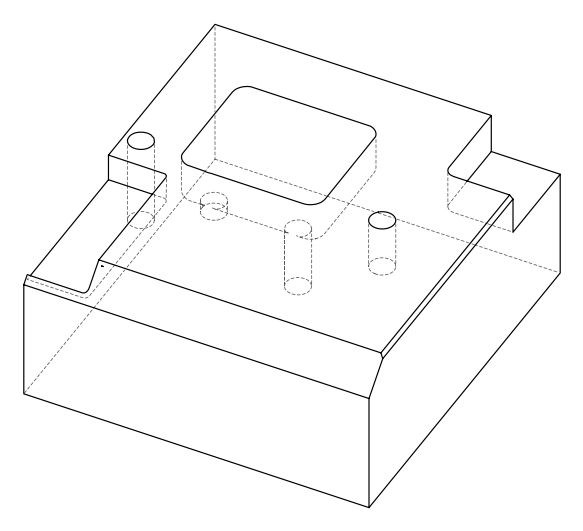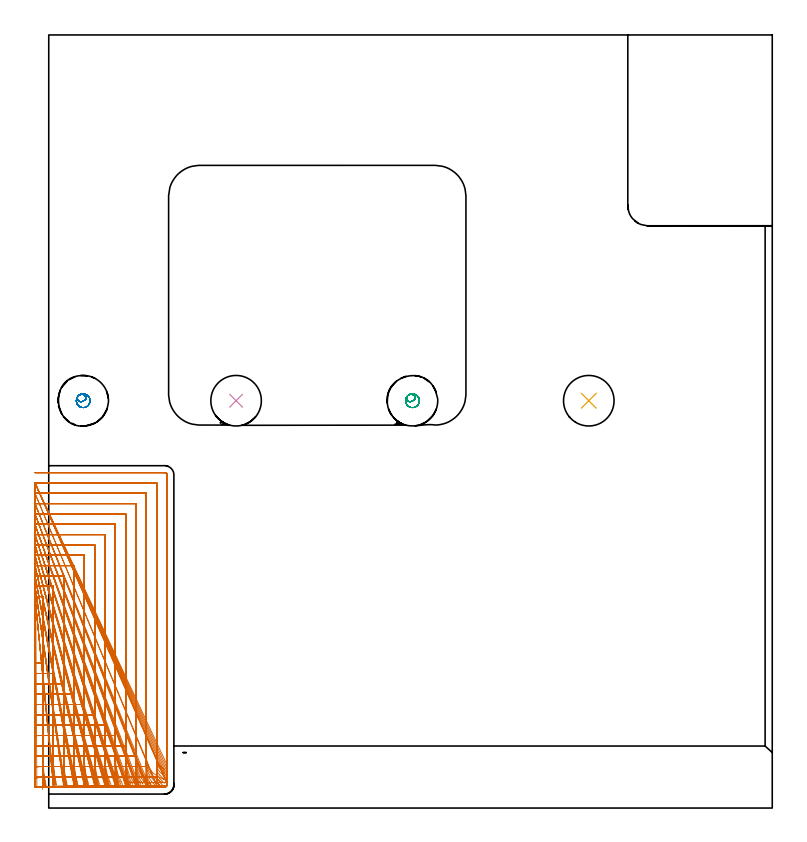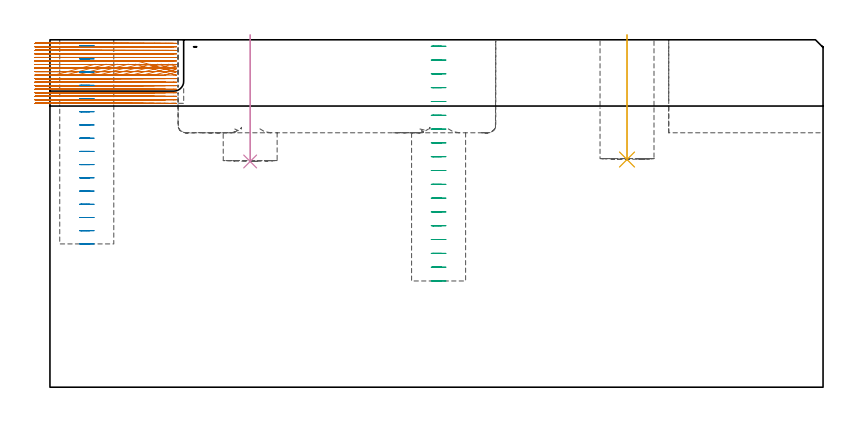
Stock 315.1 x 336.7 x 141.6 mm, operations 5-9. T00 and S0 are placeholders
(PLAN: 9 operations, 5 tool changes, 174.6 min)
(1 AREA_MILL | FG_CHAMFER_SURFACE | UGT0205_001 | 3.79 min | 1118 mm3)
(2 AREA_MILL_1 | FG_CHAMFER_SURFACE_1 | UGT0205_001 | 22.5 min | 111203 mm3)
(3 MILL_CORNER_NOTCH_RECTANGULAR | CORNER_NOTCH_RECTANGULAR | NXT0201_012 | Follow Part, ap 4, ae 75% | 12.46 min | 197479 mm3)
(4 MILL_RECTANGULAR_POCKET | POCKET_RECTANGULAR_STRAIGHT | NXT0201_007 | Follow Part, ap 6.25, ae 75% | 13.53 min | 548136 mm3)
(5 MILL_SLOT | SLOT_PARTIAL_RECTANGULAR | NXT0201_008 | Follow Part, ap 1.5, ae 75% | 117.78 min | 193476 mm3)
(6 MILL_BLIND_HOLE_FROM_SOLID_MATERIAL | STEP1POCKET | NXT0201_012 | Spiral | 1.93 min | 31619 mm3)
(7 MILL_BLIND_HOLE_FROM_SOLID_MATERIAL_1 | STEP1POCKET_2 | NXT0201_012 | Spiral | 2.19 min | 23075 mm3)
(8 INDEXABLE_INSERT_DRILL_BLIND_HOLE_FROM_SOLID | STEP1POCKET_1 | NXT0302_015 | 0.21 min | 4424 mm3)
(9 INDEXABLE_INSERT_DRILL_BLIND_HOLE_FROM_SOLID_1 | STEP1POCKET_3 | NXT0302_015 | 0.2 min | 18431 mm3)
(TOOL UGT0205_001 | Chamfer Mill 20 x 3 x 45 deg. | D20 FL50 Z2)
(TOOL NXT0201_012 | ENDMILL 16mm [2P460-1600-NA 1630] | D16 FL38 Z6)
(TOOL NXT0201_007 | ENDMILL 25mm [R216.25-25050GCK54P 1620] | D25 R3 FL54 Z5)
(TOOL NXT0201_008 | ENDMILL 6mm [2P460-0600-NA 1630] | D6 FL26 Z6)
(TOOL NXT0302_015 | Index. Insert Drill 22mm [880-D2200L25-03] | D22 PA176 FL66 Z2)
(OP 5 MILL_SLOT)
G17 G21 G94 G90
T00 M6
G54
G17 G0 G90 X-1.053 Y9.112 S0 M3
G43 Z151.6 H1
Z140.161
G94 G1 X-1.599 Y12.062 F250.
G2 X-2.5 Y21.884 R54. F500.
G1 Y92.1
X-3.
X-6. F250.
G0 Z151.6
X3.392 Y10.133
Z140.161
G1 X3.08 Y11.6
G2 X2. Y21.884 R49.5 F500.
G1 Y96.6
X-3.
X-6. F250.
G0 Z151.6
X8.034 Y10.14
Z140.161
G1 X7.691 Y11.6
G2 X6.5 Y21.884 R45. F500.
G1 Y101.1
X-3.
X-6. F250.
G0 Z151.6
X12.708 Y10.149
Z140.161
G1 X12.328 Y11.6
G2 X11. Y21.884 R40.5 F500.
G1 Y105.6
X-3.
X-6. F250.
G0 Z151.6
X17.429 Y10.163
Z140.161
G1 X17. Y11.6
G2 X15.5 Y21.884 R36. F500.
G1 Y110.1
X-3.
X-6. F250.
G0 Z151.6
X22.216 Y10.183
Z140.161
G1 X21.726 Y11.601
G2 X20. Y21.884 R31.5 F500.
G1 Y114.6
X-3.
X-6. F250.
G0 Z151.6
X27.106 Y10.214
Z140.161
G1 X26.535 Y11.601
G2 X24.5 Y21.884 R27. F500.
G1 Y119.1
X-3.
X-6. F250.
G0 Z151.6
X32.173 Y10.267
Z140.161
G1 X31.488 Y11.601
G2 X29. Y21.884 R22.5 F500.
G1 Y123.6
X-3.
X-6. F250.
G0 Z151.6
X38.441 Y9.139
Z140.161
G1 X36.727 Y11.601
G2 X33.5 Y21.884 R18. F500.
G1 Y128.1
X-3.
X-6. F250.
G0 Z151.6
X45.039 Y9.657
Z140.161
G1 X42.753 Y11.601
G2 X38. Y21.884 R13.5 F500.
G1 Y132.6
X-3.
X-6. F250.
G0 Z151.6
X50.076 Y12.505
Z140.161
G1 X47.404 Y13.87
G2 X42.5 Y21.884 R9. F500.
G1 Y137.1
X-3.
X-6. F250.
G0 Z151.6
X50.358 Y16.598
Z140.161
G1 X48.27 Y18.752
G2 X47. Y21.884 R4.5 F500.
G1 Y141.6
X-3.
X-6. F250.
X51.5 Y18.884 F500.
Y21.884 F250.
Y145.1 F500.
G3 X50.5 Y146.1 R1.
G1 X-3.
X-6. F250.
G0 Z151.6
X-1.421 Y9.293
Z138.722
G1 X-1.876 Y12.259
G2 X-2.5 Y20.446 R54. F500.
G1 Y92.1
X-3.
X-6. F250.
G0 Z151.6
X3.065 Y10.124
Z138.722
G1 X2.797 Y11.6
G2 X2. Y20.446 R49.5 F500.
G1 Y96.6
X-3.
X-6. F250.
G0 Z151.6
X7.673 Y10.129
Z138.722
G1 X7.378 Y11.6
G2 X6.5 Y20.446 R45. F500.
G1 Y101.1
X-3.
X-6. F250.
G0 Z151.6
X12.305 Y10.136
Z138.722
G1 X11.978 Y11.6
G2 X11. Y20.446 R40.5 F500.
G1 Y105.6
X-3.
X-6. F250.
G0 Z151.6
X16.972 Y10.146
Z138.722
G1 X16.604 Y11.6
G2 X15.5 Y20.446 R36. F500.
G1 Y110.1
X-3.
X-6. F250.
G0 Z151.6
X21.689 Y10.161
Z138.722
G1 X21.267 Y11.601
G2 X20. Y20.446 R31.5 F500.
G1 Y114.6
X-3.
X-6. F250.
G0 Z151.6
X26.481 Y10.183
Z138.722
G1 X25.99 Y11.601
G2 X24.5 Y20.446 R27. F500.
G1 Y119.1
X-3.
X-6. F250.
G0 Z151.6
X31.401 Y10.222
Z138.722
G1 X30.812 Y11.601
G2 X29. Y20.446 R22.5 F500.
G1 Y123.6
X-3.
X-6. F250.
G0 Z151.6
X36.56 Y10.294
Z138.722
G1 X35.823 Y11.601
G2 X33.5 Y20.446 R18. F500.
G1 Y128.1
X-3.
X-6. F250.
G0 Z151.6
X43.267 Y9.335
Z138.722
G1 X41.301 Y11.601
G2 X38. Y20.446 R13.5 F500.
G1 Y132.6
X-3.
X-6. F250.
G0 Z151.6
X49.43 Y11.188
Z138.722
G1 X46.859 Y12.735
G2 X42.5 Y20.446 R9. F500.
G1 Y137.1
X-3.
X-6. F250.
G0 Z151.6
X50.358 Y15.16
Z138.722
G1 X48.269 Y17.314
G2 X47. Y20.446 R4.5 F500.
G1 Y141.6
X-3.
X-6. F250.
X51.5 Y17.446 F500.
Y20.446 F250.
Y145.1 F500.
G3 X50.5 Y146.1 R1.
G1 X-3.
X-6. F250.
G0 Z151.6
X-1.738 Y9.481
Z137.283
G1 X-2.101 Y12.459
G2 X-2.5 Y19.007 R54. F500.
G1 Y92.1
X-3.
X-6. F250.
G0 Z151.6
X2.782 Y10.117
Z137.283
G1 X2.557 Y11.6
G2 X2. Y19.007 R49.5 F500.
G1 Y96.6
X-3.
X-6. F250.
G0 Z151.6
X7.361 Y10.121
Z137.283
G1 X7.114 Y11.6
G2 X6.5 Y19.007 R45. F500.
G1 Y101.1
X-3.
X-6. F250.
X11.957 Y10.126 F500.
X11.683 Y11.6 F250.
G2 X11. Y19.007 R40.5 F500.
G1 Y105.6
X-3.
X-6. F250.
X16.579 Y10.132 F500.
X16.27 Y11.6 F250.
G2 X15.5 Y19.007 R36. F500.
G1 Y110.1
X-3.
X-6. F250.
X21.236 Y10.143 F500.
X20.883 Y11.601 F250.
G2 X20. Y19.007 R31.5 F500.
G1 Y114.6
X-3.
X-6. F250.
X25.947 Y10.158 F500.
X25.536 Y11.601 F250.
G2 X24.5 Y19.007 R27. F500.
G1 Y119.1
X-3.
X-6. F250.
G0 Z151.6
X30.748 Y10.184
Z137.283
G1 X30.254 Y11.601
G2 X29. Y19.007 R22.5 F500.
G1 Y123.6
X-3.
X-6. F250.
G0 Z151.6
X35.712 Y10.234
Z137.283
G1 X35.094 Y11.601
G2 X33.5 Y19.007 R18. F500.
G1 Y128.1
X-3.
X-6. F250.
G0 Z151.6
X41.036 Y10.347
Z137.283
G1 X40.213 Y11.601
G2 X38. Y19.007 R13.5 F500.
G1 Y132.6
X-3.
X-6. F250.
G0 Z151.6
X48.353 Y10.058
Z137.283
G1 X45.983 Y11.897
G2 X42.5 Y19.007 R9. F500.
G1 Y137.1
X-3.
X-6. F250.
G0 Z151.6
X50.356 Y13.721
Z137.283
G1 X48.268 Y15.876
G2 X47. Y19.007 R4.5 F500.
G1 Y141.6
X-3.
X-6. F250.
X51.5 Y16.007 F500.
Y19.007 F250.
Y145.1 F500.
G3 X50.5 Y146.1 R1.
G1 X-3.
X-6. F250.
G0 Z151.6
X-2.001 Y9.657
Z135.844
G1 X-2.275 Y12.644
G2 X-2.5 Y17.57 R54. F500.
G1 Y92.1
X-3.
X-6. F250.
G0 Z151.6
X2.542 Y10.111
Z135.844
G1 X2.361 Y11.6
G2 X2. Y17.57 R49.5 F500.
G1 Y96.6
X-3.
X-6. F250.
X7.097 Y10.113 F500.
X6.898 Y11.6 F250.
G2 X6.5 Y17.57 R45. F500.
G1 Y101.1
X-3.
X-6. F250.
X11.664 Y10.117 F500.
X11.442 Y11.6 F250.
G2 X11. Y17.57 R40.5 F500.
G1 Y105.6
X-3.
X-6. F250.
X16.247 Y10.121 F500.
X15.998 Y11.6 F250.
G2 X15.5 Y17.57 R36. F500.
G1 Y110.1
X-3.
X-6. F250.
X20.855 Y10.128 F500.
X20.571 Y11.6 F250.
G2 X20. Y17.57 R31.5 F500.
G1 Y114.6
X-3.
X-6. F250.
X25.5 Y10.138 F500.
X25.168 Y11.601 F250.
G2 X24.5 Y17.57 R27. F500.
G1 Y119.1
X-3.
X-6. F250.
X30.204 Y10.155 F500.
X29.806 Y11.601 F250.
G2 X29. Y17.57 R22.5 F500.
G1 Y123.6
X-3.
X-6. F250.
X35.016 Y10.186 F500.
X34.519 Y11.601 F250.
G2 X33.5 Y17.57 R18. F500.
G1 Y128.1
X-3.
X-6. F250.
G0 Z151.6
X40.055 Y10.256
Z135.844
G1 X39.391 Y11.601
G2 X38. Y17.57 R13.5 F500.
G1 Y132.6
X-3.
X-6. F250.
G0 Z151.6
X46.754 Y9.356
Z135.844
G1 X44.764 Y11.601
G2 X42.5 Y17.57 R9. F500.
G1 Y137.1
X-3.
X-6. F250.
G0 Z151.6
X50.354 Y12.285
Z135.844
G1 X48.267 Y14.44
G2 X47. Y17.57 R4.5 F500.
G1 Y141.6
X-3.
X-6. F250.
X51.5 Y14.57 F500.
Y17.57 F250.
Y145.1 F500.
G3 X50.5 Y146.1 R1.
G1 X-3.
X-6. F250.
G0 Z151.6
X-2.212 Y9.802
Z134.405
G1 X-2.397 Y12.796
G2 X-2.5 Y16.131 R54. F500.
G1 Y92.1
X-3.
X-6. F250.
X2.345 Y10.106 F500.
X2.208 Y11.6 F250.
G2 X2. Y16.131 R49.5 F500.
G1 Y96.6
X-3.
X-6. F250.
X6.88 Y10.108 F500.
X6.729 Y11.6 F250.
G2 X6.5 Y16.131 R45. F500.
G1 Y101.1
X-3.
X-6. F250.
X11.422 Y10.11 F500.
X11.254 Y11.6 F250.
G2 X11. Y16.131 R40.5 F500.
G1 Y105.6
X-3.
X-6. F250.
X15.975 Y10.112 F500.
X15.786 Y11.6 F250.
G2 X15.5 Y16.131 R36. F500.
G1 Y110.1
X-3.
X-6. F250.
X20.543 Y10.116 F500.
X20.327 Y11.6 F250.
G2 X20. Y16.131 R31.5 F500.
G1 Y114.6
X-3.
X-6. F250.
X25.134 Y10.122 F500.
X24.883 Y11.601 F250.
G2 X24.5 Y16.131 R27. F500.
G1 Y119.1
X-3.
X-6. F250.
X29.763 Y10.131 F500.
X29.461 Y11.601 F250.
G2 X29. Y16.131 R22.5 F500.
G1 Y123.6
X-3.
X-6. F250.
X34.457 Y10.149 F500.
X34.079 Y11.601 F250.
G2 X33.5 Y16.131 R18. F500.
G1 Y128.1
X-3.
X-6. F250.
X39.286 Y10.188 F500.
X38.783 Y11.601 F250.
G2 X38. Y16.131 R13.5 F500.
G1 Y132.6
X-3.
X-6. F250.
G0 Z151.6
X44.478 Y10.305
Z134.405
G1 X43.723 Y11.601
G2 X42.5 Y16.131 R9. F500.
G1 Y137.1
X-3.
X-6. F250.
G0 Z151.6
X50.34 Y10.848
Z134.405
G1 X48.259 Y13.009
G2 X47. Y16.131 R4.5 F500.
G1 Y141.6
X-3.
X-6. F250.
X51.5 Y13.131 F500.
Y16.131 F250.
Y145.1 F500.
G3 X50.5 Y146.1 R1.
G1 X-3.
X-6. F250.
G0 Z151.6
X-2.37 Y9.899
Z132.967
G1 X-2.47 Y12.897
G2 X-2.5 Y14.693 R54. F500.
G1 Y92.1
X-3.
X-6. F250.
X2.19 Y10.103 F500.
X2.097 Y11.6 F250.
G2 X2. Y14.693 R49.5 F500.
G1 Y96.6
X-3.
X-6. F250.
X6.71 Y10.104 F500.
X6.606 Y11.6 F250.
G2 X6.5 Y14.693 R45. F500.
G1 Y101.1
X-3.
X-6. F250.
X11.233 Y10.105 F500.
X11.118 Y11.6 F250.
G2 X11. Y14.693 R40.5 F500.
G1 Y105.6
X-3.
X-6. F250.
X15.762 Y10.106 F500.
X15.633 Y11.6 F250.
G2 X15.5 Y14.693 R36. F500.
G1 Y110.1
X-3.
X-6. F250.
X20.299 Y10.108 F500.
X20.152 Y11.6 F250.
G2 X20. Y14.693 R31.5 F500.
G1 Y114.6
X-3.
X-6. F250.
X24.85 Y10.11 F500.
X24.678 Y11.601 F250.
G2 X24.5 Y14.693 R27. F500.
G1 Y119.1
X-3.
X-6. F250.
X29.42 Y10.115 F500.
X29.214 Y11.601 F250.
G2 X29. Y14.693 R22.5 F500.
G1 Y123.6
X-3.
X-6. F250.
X34.025 Y10.123 F500.
X33.768 Y11.601 F250.
G2 X33.5 Y14.693 R18. F500.
G1 Y128.1
X-3.
X-6. F250.
X38.703 Y10.141 F500.
X38.359 Y11.601 F250.
G2 X38. Y14.693 R13.5 F500.
G1 Y132.6
X-3.
X-6. F250.
X43.563 Y10.192 F500.
X43.048 Y11.601 F250.
G2 X42.5 Y14.693 R9. F500.
G1 Y137.1
X-3.
X-6. F250.
G0 Z151.6
X49.829 Y9.55
Z132.967
G1 X47.969 Y11.904
G2 X47. Y14.693 R4.5 F500.
G1 Y141.6
X-3.
X-6. F250.
X51.5 Y11.693 F500.
Y14.693 F250.
Y145.1 F500.
G3 X50.5 Y146.1 R1.
G1 X-3.
X-6. F250.
G0 Z151.6
X-2.471 Y9.939
Z131.528
G1 X-2.498 Y12.938
G2 X-2.5 Y13.418 R54. F500.
G1 Y92.1
X-3.
X-6. F250.
X2.089 Y10.101 F500.
X2.033 Y11.6 F250.
G2 X2. Y13.418 R49.5 F500.
G1 Y96.6
X-3.
X-6. F250.
X6.597 Y10.101 F500.
X6.537 Y11.6 F250.
G2 X6.5 Y13.418 R45. F500.
G1 Y101.1
X-3.
X-6. F250.
X11.108 Y10.102 F500.
X11.041 Y11.6 F250.
G2 X11. Y13.418 R40.5 F500.
G1 Y105.6
X-3.
X-6. F250.
X15.622 Y10.102 F500.
X15.546 Y11.6 F250.
G2 X15.5 Y13.418 R36. F500.
G1 Y110.1
X-3.
X-6. F250.
X20.139 Y10.103 F500.
X20.052 Y11.6 F250.
G2 X20. Y13.418 R31.5 F500.
G1 Y114.6
X-3.
X-6. F250.
X24.662 Y10.104 F500.
X24.561 Y11.601 F250.
G2 X24.5 Y13.418 R27. F500.
G1 Y119.1
X-3.
X-6. F250.
X29.195 Y10.106 F500.
X29.074 Y11.601 F250.
G2 X29. Y13.418 R22.5 F500.
G1 Y123.6
X-3.
X-6. F250.
X33.743 Y10.109 F500.
X33.592 Y11.601 F250.
G2 X33.5 Y13.418 R18. F500.
G1 Y128.1
X-3.
X-6. F250.
X38.325 Y10.115 F500.
X38.123 Y11.601 F250.
G2 X38. Y13.418 R13.5 F500.
G1 Y132.6
X-3.
X-6. F250.
X42.988 Y10.132 F500.
X42.685 Y11.601 F250.
G2 X42.5 Y13.418 R9. F500.
G1 Y137.1
X-3.
X-6. F250.
G0 Z151.6
X47.989 Y10.229
Z131.528
G1 X47.383 Y11.601
G2 X47. Y13.418 R4.5 F500.
G1 Y141.6
X-3.
X-6. F250.
X51.5 Y10.418 F500.
Y13.418 F250.
Y145.1 F500.
G3 X50.5 Y146.1 R1.
G1 X-3.
X-6. F250.
G0 Z151.6
X-2.5 Y9.942
Z130.089
G1 Y12.942
Y92.1 F500.
X-3.
X-6. F250.
X2.028 Y10.1 F500.
X2.005 Y11.6 F250.
G2 X2. Y12.332 R49.5 F500.
G1 Y96.6
X-3.
X-6. F250.
X6.53 Y10.1 F500.
X6.506 Y11.6 F250.
G2 X6.5 Y12.332 R45. F500.
G1 Y101.1
X-3.
X-6. F250.
X11.034 Y10.1 F500.
X11.007 Y11.6 F250.
G2 X11. Y12.332 R40.5 F500.
G1 Y105.6
X-3.
X-6. F250.
X15.538 Y10.101 F500.
X15.507 Y11.6 F250.
G2 X15.5 Y12.332 R36. F500.
G1 Y110.1
X-3.
X-6. F250.
X20.043 Y10.101 F500.
X20.008 Y11.6 F250.
G2 X20. Y12.332 R31.5 F500.
G1 Y114.6
X-3.
X-6. F250.
X24.551 Y10.101 F500.
X24.51 Y11.601 F250.
G2 X24.5 Y12.332 R27. F500.
G1 Y119.1
X-3.
X-6. F250.
X29.061 Y10.102 F500.
X29.012 Y11.601 F250.
G2 X29. Y12.332 R22.5 F500.
G1 Y123.6
X-3.
X-6. F250.
X33.576 Y10.102 F500.
X33.515 Y11.601 F250.
G2 X33.5 Y12.332 R18. F500.
G1 Y128.1
X-3.
X-6. F250.
X38.101 Y10.103 F500.
X38.02 Y11.601 F250.
G2 X38. Y12.332 R13.5 F500.
G1 Y132.6
X-3.
X-6. F250.
X42.652 Y10.106 F500.
X42.53 Y11.601 F250.
G2 X42.5 Y12.332 R9. F500.
G1 Y137.1
X-3.
X-6. F250.
X47.06 Y10.101 F500.
Y11.601 F250.
G2 X47. Y12.332 R4.5 F500.
G1 Y141.6
X-3.
X-6. F250.
X51.5 Y10.832 F500.
Y12.332 F250.
Y145.1 F500.
G3 X50.5 Y146.1 R1.
G1 X-3.
X-6. F250.
G0 Z151.6
X-2.5 Y9.392
Z128.65
G1 Y12.392
Y92.1 F500.
X-3.
X-6. F250.
X2. Y9.55 F500.
Y11.05 F250.
Y96.6 F500.
X-3.
X-6. F250.
X6.5 Y9.55 F500.
Y11.05 F250.
Y101.1 F500.
X-3.
X-6. F250.
X11. Y9.55 F500.
Y11.05 F250.
Y105.6 F500.
X-3.
X-6. F250.
X15.5 Y9.55 F500.
Y11.05 F250.
Y110.1 F500.
X-3.
X-6. F250.
X20. Y9.551 F500.
Y11.051 F250.
Y114.6 F500.
X-3.
X-6. F250.
X24.5 Y9.551 F500.
Y11.051 F250.
Y119.1 F500.
X-3.
X-6. F250.
X29. Y9.551 F500.
Y11.051 F250.
Y123.6 F500.
X-3.
X-6. F250.
X33.5 Y9.551 F500.
Y11.051 F250.
Y128.1 F500.
X-3.
X-6. F250.
X38. Y9.551 F500.
Y11.051 F250.
Y132.6 F500.
X-3.
X-6. F250.
X42.5 Y9.551 F500.
Y11.051 F250.
Y137.1 F500.
X-3.
X-6. F250.
X47. Y9.551 F500.
Y11.051 F250.
Y141.6 F500.
X-3.
X-6. F250.
G0 X34.934 Y11.051 Z133.089
G1 X51.5 Y11.052 Z128.65
Y145.1 F500.
G3 X50.5 Y146.1 R1.
G1 X-3.
X-6. F250.
G0 Z151.6
X-2.69 Y8.126
Z127.211
G1 X-2.606 Y11.125
G2 X-2.5 Y13.313 R54. F500.
G1 Y92.1
X-3.
X-6. F250.
G0 X18.439 Y9.612 Z131.65
G1 X1.873 Y9.611 Z127.211
G2 X2. Y13.155 R49.5 F500.
G1 Y96.6
X-3.
X-6. F250.
G0 X22.939 Y9.612 Z131.65
G1 X6.373 Y9.611 Z127.211
G2 X6.5 Y12.99 R45. F500.
G1 Y101.1
X-3.
X-6. F250.
G0 X27.439 Y9.612 Z131.65
G1 X10.873 Y9.611 Z127.211
G2 X11. Y12.816 R40.5 F500.
G1 Y105.6
X-3.
X-6. F250.
G0 X31.939 Y9.612 Z131.65
G1 X15.373 Z127.211
G2 X15.5 Y12.633 R36. F500.
G1 Y110.1
X-3.
X-6. F250.
G0 X36.439 Y9.612 Z131.65
G1 X19.873 Z127.211
G2 X20. Y12.437 R31.5 F500.
G1 Y114.6
X-3.
X-6. F250.
G0 X40.939 Y9.612 Z131.65
G1 X24.373 Z127.211
G2 X24.5 Y12.227 R27. F500.
G1 Y119.1
X-3.
X-6. F250.
G0 X45.439 Y9.612 Z131.65
G1 X28.873 Z127.211
G2 X29. Y11.999 R22.5 F500.
G1 Y123.6
X-3.
X-6. F250.
G0 X49.939 Y9.612 Z131.65
G1 X49.091 Z131.423
X33.373 Z127.211
G2 X33.5 Y11.746 R18. F500.
G1 Y128.1
X-3.
X-6. F250.
G0 X48.307 Y9.612 Z131.65
G1 X51.373 Z130.828
X37.873 Z127.211
G2 X38. Y11.459 R13.5 F500.
G1 Y132.6
X-3.
X-6. F250.
G0 X43.807 Y9.612 Z131.65
G1 X51.373 Z129.623
X42.373 Z127.211
G2 X42.5 Y11.119 R9. F500.
G1 Y137.1
X-3.
X-6. F250.
G0 X39.307 Y9.612 Z131.65
G1 X51.373 Z128.417
X46.873 Z127.211
G2 X47. Y10.674 R4.5 F500.
G1 Y141.6
X-3.
X-6. F250.
G0 X34.807 Y9.612 Z131.65
G1 X51.373 Z127.211
G3 X51.5 Y10.1 R1. F500.
G1 Y145.1
G3 X50.5 Y146.1 R1.
G1 X-3.
X-6. F250.
G0 Y63.047 Z125.772
G1 X-3. Y63.094
G2 X-2.5 Y63.099 R54. F500.
G1 Y92.1
X-3.
X-6. F250.
Y58.543
X-3. Y58.593
G2 X-2.169 Y58.6 R49.5 F500.
G1 X2.
Y96.6
X-3.
X-6. F250.
X-5.999 Y54.037
X-3. Y54.092
G2 X-2.169 Y54.1 R45. F500.
G1 X6.5
Y101.1
X-3.
X-6. F250.
X-5.999 Y49.53
X-3. Y49.591
G2 X-2.169 Y49.6 R40.5 F500.
G1 X11.
Y105.6
X-3.
X-6. F250.
X-5.999 Y45.021
X-3. Y45.09
G2 X-2.169 Y45.1 R36. F500.
G1 X15.5
Y110.1
X-3.
X-6. F250.
X-5.999 Y40.51
X-3. Y40.589
G2 X-2.169 Y40.6 R31.5 F500.
G1 X20.
Y114.6
X-3.
X-6. F250.
X-5.999 Y35.995
X-3. Y36.087
G2 X-2.169 Y36.1 R27. F500.
G1 X24.5
Y119.1
X-3.
X-6. F250.
X-5.998 Y31.474
X-3. Y31.585
G2 X-2.169 Y31.6 R22.5 F500.
G1 X29.
Y123.6
X-3.
X-6. F250.
X-5.997 Y26.942
X-3. Y27.081
G2 X-2.169 Y27.1 R18. F500.
G1 X33.5
Y128.1
X-3.
X-6. F250.
X-5.994 Y22.39
X-3. Y22.574
G2 X-2.169 Y22.6 R13.5 F500.
G1 X38.
Y132.6
X-3.
X-6. F250.
X-5.987 Y17.785
X-3. Y18.062
G2 X-2.169 Y18.1 R9. F500.
G1 X42.5
Y137.1
X-3.
X-6. F250.
X-5.948 Y12.969
X-3. Y13.523
G2 X-2.169 Y13.6 R4.5 F500.
G1 X47.
Y141.6
X-3.
X-6. F250.
X-5.169 Y9.1
X-2.169
X50.5 F500.
G3 X51.5 Y10.1 R1.
G1 Y145.1
G3 X50.5 Y146.1 R1.
G1 X-3.
X-6. F250.
G0 Y63.098 Z124.333
G1 X-3. Y63.102
G2 X-2.5 Y63.1 R54. F500.
G1 Y92.1
X-3.
X-6. F250.
Y58.596
X-3. Y58.6
X-2.932 F500.
X2.
Y96.6
X-3.
X-6. F250.
Y54.095
X-3. Y54.1
X-2.932 F500.
X6.5
Y101.1
X-3.
X-6. F250.
Y49.595
X-3. Y49.6
X-2.932 F500.
X11.
Y105.6
X-3.
X-6. F250.
Y45.094
X-3. Y45.1
X-2.932 F500.
X15.5
Y110.1
X-3.
X-6. F250.
Y40.593
X-3. Y40.6
X-2.932 F500.
X20.
Y114.6
X-3.
X-6. F250.
Y36.092
X-3. Y36.1
X-2.932 F500.
X24.5
Y119.1
X-3.
X-6. F250.
Y31.591
X-3. Y31.6
X-2.932 F500.
X29.
Y123.6
X-3.
X-6. F250.
Y27.089
X-3. Y27.1
X-2.932 F500.
X33.5
Y128.1
X-3.
X-6. F250.
Y22.585
X-3. Y22.6
X-2.932 F500.
X38.
Y132.6
X-3.
X-6. F250.
Y18.077
X-3. Y18.1
X-2.932 F500.
X42.5
Y137.1
X-3.
X-6. F250.
Y13.554
X-3. Y13.599
X-2.932 Y13.6 F500.
X47.
Y141.6
X-3.
X-6. F250.
X-5.932 Y9.1
X-2.932
X50.5 F500.
G3 X51.5 Y10.1 R1.
G1 Y145.1
G3 X50.5 Y146.1 R1.
G1 X-3.
X-6. F250.
G0 Y63.1 Z122.894
G1 X-3.
X-2.5 F500.
Y92.1
X-3.
X-6. F250.
Y58.6
X-3.
X2. F500.
Y96.6
X-3.
X-6. F250.
Y54.1
X-3.
X6.5 F500.
Y101.1
X-3.
X-6. F250.
Y49.6
X-3.
X11. F500.
Y105.6
X-3.
X-6. F250.
Y45.1
X-3.
X15.5 F500.
Y110.1
X-3.
X-6. F250.
Y40.6
X-3.
X20. F500.
Y114.6
X-3.
X-6. F250.
Y36.1
X-3.
X24.5 F500.
Y119.1
X-3.
X-6. F250.
Y31.6
X-3.
X29. F500.
Y123.6
X-3.
X-6. F250.
Y27.1
X-3.
X33.5 F500.
Y128.1
X-3.
X-6. F250.
Y22.6
X-3.
X38. F500.
Y132.6
X-3.
X-6. F250.
Y18.1
X-3.
X42.5 F500.
Y137.1
X-3.
X-6. F250.
Y13.6
X-3.
X47. F500.
Y141.6
X-3.
X-6. F250.
Y9.1
X-3.
X50.5 F500.
G3 X51.5 Y10.1 R1.
G1 Y145.1
G3 X50.5 Y146.1 R1.
G1 X-3.
X-6. F250.
G0 Y63.1 Z121.456
G1 X-3.
X-2.5 F500.
Y92.1
X-3.
X-6. F250.
Y58.6
X-3.
X2. F500.
Y96.6
X-3.
X-6. F250.
Y54.1
X-3.
X6.5 F500.
Y101.1
X-3.
X-6. F250.
Y49.6
X-3.
X11. F500.
Y105.6
X-3.
X-6. F250.
Y45.1
X-3.
X15.5 F500.
Y110.1
X-3.
X-6. F250.
Y40.6
X-3.
X20. F500.
Y114.6
X-3.
X-6. F250.
Y36.1
X-3.
X24.5 F500.
Y119.1
X-3.
X-6. F250.
Y31.6
X-3.
X29. F500.
Y123.6
X-3.
X-6. F250.
Y27.1
X-3.
X33.5 F500.
Y128.1
X-3.
X-6. F250.
Y22.6
X-3.
X38. F500.
Y132.6
X-3.
X-6. F250.
Y18.1
X-3.
X42.5 F500.
Y137.1
X-3.
X-6. F250.
Y13.6
X-3.
X47. F500.
Y141.6
X-3.
X-6. F250.
Y9.1
X-3.
X50.5 F500.
G3 X51.5 Y10.1 R1.
G1 Y145.1
G3 X50.5 Y146.1 R1.
G1 X-3.
X-6. F250.
G0 Y63.1 Z120.017
G1 X-3.
X-2.5 F500.
Y92.1
X-3.
X-6. F250.
Y58.6
X-3.
X2. F500.
Y96.6
X-3.
X-6. F250.
Y54.1
X-3.
X6.5 F500.
Y101.1
X-3.
X-6. F250.
Y49.6
X-3.
X11. F500.
Y105.6
X-3.
X-6. F250.
Y45.1
X-3.
X15.5 F500.
Y110.1
X-3.
X-6. F250.
Y40.6
X-3.
X20. F500.
Y114.6
X-3.
X-6. F250.
Y36.1
X-3.
X24.5 F500.
Y119.1
X-3.
X-6. F250.
Y31.6
X-3.
X29. F500.
Y123.6
X-3.
X-6. F250.
Y27.1
X-3.
X33.5 F500.
Y128.1
X-3.
X-6. F250.
Y22.6
X-3.
X38. F500.
Y132.6
X-3.
X-6. F250.
Y18.1
X-3.
X42.5 F500.
Y137.1
X-3.
X-6. F250.
Y13.6
X-3.
X47. F500.
Y141.6
X-3.
X-6. F250.
Y9.1
X-3.
X50.5 F500.
G3 X51.5 Y10.1 R1.
G1 Y145.1
G3 X50.5 Y146.1 R1.
G1 X-3.
X-6. F250.
G0 Y63.1 Z118.578
G1 X-3.
X-2.5 F500.
Y92.1
X-3.
X-6. F250.
Y58.6
X-3.
X2. F500.
Y96.6
X-3.
X-6. F250.
Y54.1
X-3.
X6.5 F500.
Y101.1
X-3.
X-6. F250.
Y49.6
X-3.
X11. F500.
Y105.6
X-3.
X-6. F250.
Y45.1
X-3.
X15.5 F500.
Y110.1
X-3.
X-6. F250.
Y40.6
X-3.
X20. F500.
Y114.6
X-3.
X-6. F250.
Y36.1
X-3.
X24.5 F500.
Y119.1
X-3.
X-6. F250.
Y31.6
X-3.
X29. F500.
Y123.6
X-3.
X-6. F250.
Y27.1
X-3.
X33.5 F500.
Y128.1
X-3.
X-6. F250.
Y22.6
X-3.
X38. F500.
Y132.6
X-3.
X-6. F250.
Y18.1
X-3.
X42.5 F500.
Y137.1
X-3.
X-6. F250.
Y13.6
X-3.
X47. F500.
Y141.6
X-3.
X-6. F250.
Y9.1
X-3.
X50.5 F500.
G3 X51.5 Y10.1 R1.
G1 Y145.1
G3 X50.5 Y146.1 R1.
G1 X-3.
X-6. F250.
G0 Y63.1 Z117.139
G1 X-3.
X-2.5 F500.
Y92.1
X-3.
X-6. F250.
Y58.6
X-3.
X2. F500.
Y96.6
X-3.
X-6. F250.
Y54.1
X-3.
X6.5 F500.
Y101.1
X-3.
X-6. F250.
Y49.6
X-3.
X11. F500.
Y105.6
X-3.
X-6. F250.
Y45.1
X-3.
X15.5 F500.
Y110.1
X-3.
X-6. F250.
Y40.6
X-3.
X20. F500.
Y114.6
X-3.
X-6. F250.
Y36.1
X-3.
X24.5 F500.
Y119.1
X-3.
X-6. F250.
Y31.6
X-3.
X29. F500.
Y123.6
X-3.
X-6. F250.
Y27.1
X-3.
X33.5 F500.
Y128.1
X-3.
X-6. F250.
Y22.6
X-3.
X38. F500.
Y132.6
X-3.
X-6. F250.
Y18.1
X-3.
X42.5 F500.
Y137.1
X-3.
X-6. F250.
Y13.6
X-3.
X47. F500.
Y141.6
X-3.
X-6. F250.
Y9.1
X-3.
X50.5 F500.
G3 X51.5 Y10.1 R1.
G1 Y145.1
G3 X50.5 Y146.1 R1.
G1 X-3.
X-6. F250.
G0 Y63.1 Z115.7
G1 X-3.
X-2.5 F500.
Y92.1
X-3.
X-6. F250.
Y58.6
X-3.
X2. F500.
Y96.6
X-3.
X-6. F250.
Y54.1
X-3.
X6.5 F500.
Y101.1
X-3.
X-6. F250.
Y49.6
X-3.
X11. F500.
Y105.6
X-3.
X-6. F250.
Y45.1
X-3.
X15.5 F500.
Y110.1
X-3.
X-6. F250.
Y40.6
X-3.
X20. F500.
Y114.6
X-3.
X-6. F250.
Y36.1
X-3.
X24.5 F500.
Y119.1
X-3.
X-6. F250.
Y31.6
X-3.
X29. F500.
Y123.6
X-3.
X-6. F250.
Y27.1
X-3.
X33.5 F500.
Y128.1
X-3.
X-6. F250.
Y22.6
X-3.
X38. F500.
Y132.6
X-3.
X-6. F250.
Y18.1
X-3.
X42.5 F500.
Y137.1
X-3.
X-6. F250.
Y13.6
X-3.
X47. F500.
Y141.6
X-3.
X-6. F250.
Y9.1
X-3.
X50.5 F500.
G3 X51.5 Y10.1 R1.
G1 Y145.1
G3 X50.5 Y146.1 R1.
G1 X-3.
X-6. F250.
G0 Z151.6
M5
M2
(OP 6 MILL_BLIND_HOLE_FROM_SOLID_MATERIAL)
G17 G21 G94 G90
T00 M6
G54
G17 G0 G90 X15. Y177.4 S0 M3
G43 Z151.6 H1
Z139.213
G94 G3 X15.879 Y179.521 R1.243 F250.
X12.879 Y179.521 R2.121
X12.879 Y175.279 R3.
X12.879 Y179.521 R-3.
X12.879 Y177.4 R1.5
X15. Y177.4 R1.5
G0 Z133.825
G3 X15.879 Y179.521 R1.243
X12.879 Y179.521 R2.121
X12.879 Y175.279 R3.
X12.879 Y179.521 R-3.
X12.879 Y177.4 R1.5
X15. Y177.4 R1.5
G0 Z128.438
G3 X15.879 Y179.521 R1.243
X12.879 Y179.521 R2.121
X12.879 Y175.279 R3.
X12.879 Y179.521 R-3.
X12.879 Y177.4 R1.5
X15. Y177.4 R1.5
G0 Z123.05
G3 X15.879 Y179.521 R1.243
X12.879 Y179.521 R2.121
X12.879 Y175.279 R3.
X12.879 Y179.521 R-3.
X12.879 Y177.4 R1.5
X15. Y177.4 R1.5
G0 Z117.663
G3 X15.879 Y179.521 R1.243
X12.879 Y179.521 R2.121
X12.879 Y175.279 R3.
X12.879 Y179.521 R-3.
X12.879 Y177.4 R1.5
X15. Y177.4 R1.5
G0 Z112.275
G3 X15.879 Y179.521 R1.243
X12.879 Y179.521 R2.121
X12.879 Y175.279 R3.
X12.879 Y179.521 R-3.
X12.879 Y177.4 R1.5
X15. Y177.4 R1.5
G0 Z106.888
G3 X15.879 Y179.521 R1.243
X12.879 Y179.521 R2.121
X12.879 Y175.279 R3.
X12.879 Y179.521 R-3.
X12.879 Y177.4 R1.5
X15. Y177.4 R1.5
G0 Z101.5
G3 X15.879 Y179.521 R1.243
X12.879 Y179.521 R2.121
X12.879 Y175.279 R3.
X12.879 Y179.521 R-3.
X12.879 Y177.4 R1.5
X15. Y177.4 R1.5
G0 Z96.113
G3 X15.879 Y179.521 R1.243
X12.879 Y179.521 R2.121
X12.879 Y175.279 R3.
X12.879 Y179.521 R-3.
X12.879 Y177.4 R1.5
X15. Y177.4 R1.5
G0 Z90.725
G3 X15.879 Y179.521 R1.243
X12.879 Y179.521 R2.121
X12.879 Y175.279 R3.
X12.879 Y179.521 R-3.
X12.879 Y177.4 R1.5
X15. Y177.4 R1.5
G0 Z85.338
G3 X15.879 Y179.521 R1.243
X12.879 Y179.521 R2.121
X12.879 Y175.279 R3.
X12.879 Y179.521 R-3.
X12.879 Y177.4 R1.5
X15. Y177.4 R1.5
G0 Z79.95
G3 X15.879 Y179.521 R1.243
X12.879 Y179.521 R2.121
X12.879 Y175.279 R3.
X12.879 Y179.521 R-3.
X12.879 Y177.4 R1.5
X15. Y177.4 R1.5
G0 Z74.563
G3 X15.879 Y179.521 R1.243
X12.879 Y179.521 R2.121
X12.879 Y175.279 R3.
X12.879 Y179.521 R-3.
X12.879 Y177.4 R1.5
X15. Y177.4 R1.5
G0 Z69.175
G3 X15.879 Y179.521 R1.243
X12.879 Y179.521 R2.121
X12.879 Y175.279 R3.
X12.879 Y179.521 R-3.
X12.879 Y177.4 R1.5
X15. Y177.4 R1.5
G0 Z63.788
G3 X15.879 Y179.521 R1.243
X12.879 Y179.521 R2.121
X12.879 Y175.279 R3.
X12.879 Y179.521 R-3.
X12.879 Y177.4 R1.5
X15. Y177.4 R1.5
G0 Z58.4
G3 X15.879 Y179.521 R1.243
X12.879 Y179.521 R2.121
X12.879 Y175.279 R3.
X12.879 Y179.521 R-3.
X12.879 Y177.4 R1.5
X15. Y177.4 R1.5
G0 Z151.6
M5
M2
(OP 7 MILL_BLIND_HOLE_FROM_SOLID_MATERIAL_1)
G17 G21 G94 G90
T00 M6
G54
G17 G0 G90 X158.4 Y177.4 S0 M3
G43 Z151.6 H1
Z138.972
G94 G3 X159.279 Y179.521 R1.243 F250.
X156.279 Y179.521 R2.121
X156.279 Y175.279 R3.
X156.279 Y179.521 R-3.
X156.279 Y177.4 R1.5
X158.4 Y177.4 R1.5
G0 Z133.344
G3 X159.279 Y179.521 R1.243
X156.279 Y179.521 R2.121
X156.279 Y175.279 R3.
X156.279 Y179.521 R-3.
X156.279 Y177.4 R1.5
X158.4 Y177.4 R1.5
G0 Z127.717
G3 X159.279 Y179.521 R1.243
X156.279 Y179.521 R2.121
X156.279 Y175.279 R3.
X156.279 Y179.521 R-3.
X156.279 Y177.4 R1.5
X158.4 Y177.4 R1.5
G0 Z122.089
G3 X159.279 Y179.521 R1.243
X156.279 Y179.521 R2.121
X156.279 Y175.279 R3.
X156.279 Y179.521 R-3.
X156.279 Y177.4 R1.5
X158.4 Y177.4 R1.5
G0 Z116.461
G3 X159.279 Y179.521 R1.243
X156.279 Y179.521 R2.121
X156.279 Y175.279 R3.
X156.279 Y179.521 R-3.
X156.279 Y177.4 R1.5
X158.4 Y177.4 R1.5
G0 Z110.833
G3 X159.279 Y179.521 R1.243
X156.279 Y179.521 R2.121
X156.279 Y175.279 R3.
X156.279 Y179.521 R-3.
X156.279 Y177.4 R1.5
X158.4 Y177.4 R1.5
G0 Z105.206
G3 X159.279 Y179.521 R1.243
X156.279 Y179.521 R2.121
X156.279 Y175.279 R3.
X156.279 Y179.521 R-3.
X156.279 Y177.4 R1.5
X158.4 Y177.4 R1.5
G0 Z99.578
G3 X159.279 Y179.521 R1.243
X156.279 Y179.521 R2.121
X156.279 Y175.279 R3.
X156.279 Y179.521 R-3.
X156.279 Y177.4 R1.5
X158.4 Y177.4 R1.5
G0 Z93.95
G3 X159.279 Y179.521 R1.243
X156.279 Y179.521 R2.121
X156.279 Y175.279 R3.
X156.279 Y179.521 R-3.
X156.279 Y177.4 R1.5
X158.4 Y177.4 R1.5
G0 Z88.322
G3 X159.279 Y179.521 R1.243
X156.279 Y179.521 R2.121
X156.279 Y175.279 R3.
X156.279 Y179.521 R-3.
X156.279 Y177.4 R1.5
X158.4 Y177.4 R1.5
G0 Z82.694
G3 X159.279 Y179.521 R1.243
X156.279 Y179.521 R2.121
X156.279 Y175.279 R3.
X156.279 Y179.521 R-3.
X156.279 Y177.4 R1.5
X158.4 Y177.4 R1.5
G0 Z77.067
G3 X159.279 Y179.521 R1.243
X156.279 Y179.521 R2.121
X156.279 Y175.279 R3.
X156.279 Y179.521 R-3.
X156.279 Y177.4 R1.5
X158.4 Y177.4 R1.5
G0 Z71.439
G3 X159.279 Y179.521 R1.243
X156.279 Y179.521 R2.121
X156.279 Y175.279 R3.
X156.279 Y179.521 R-3.
X156.279 Y177.4 R1.5
X158.4 Y177.4 R1.5
G0 Z65.811
G3 X159.279 Y179.521 R1.243
X156.279 Y179.521 R2.121
X156.279 Y175.279 R3.
X156.279 Y179.521 R-3.
X156.279 Y177.4 R1.5
X158.4 Y177.4 R1.5
G0 Z60.183
G3 X159.279 Y179.521 R1.243
X156.279 Y179.521 R2.121
X156.279 Y175.279 R3.
X156.279 Y179.521 R-3.
X156.279 Y177.4 R1.5
X158.4 Y177.4 R1.5
G0 Z54.556
G3 X159.279 Y179.521 R1.243
X156.279 Y179.521 R2.121
X156.279 Y175.279 R3.
X156.279 Y179.521 R-3.
X156.279 Y177.4 R1.5
X158.4 Y177.4 R1.5
G0 Z48.928
G3 X159.279 Y179.521 R1.243
X156.279 Y179.521 R2.121
X156.279 Y175.279 R3.
X156.279 Y179.521 R-3.
X156.279 Y177.4 R1.5
X158.4 Y177.4 R1.5
G0 Z151.6
Z43.3
G3 X159.279 Y179.521 R1.243
X156.279 Y179.521 R2.121
X156.279 Y175.279 R3.
X156.279 Y179.521 R-3.
X156.279 Y177.4 R1.5
X158.4 Y177.4 R1.5
G0 Z151.6
M5
M2
(OP 8 INDEXABLE_INSERT_DRILL_BLIND_HOLE_FROM_SOLID)
G17 G21 G94 G90
T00 M6
G54
G17 G0 G90 X81.6 Y177.4 S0 M3
G43 Z151.6 H1
G94 G81 G98 Z92. F250. R143.6
G80
M5
M2
(OP 9 INDEXABLE_INSERT_DRILL_BLIND_HOLE_FROM_SOLID_1)
G17 G21 G94 G90
T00 M6
G54
G17 G0 G90 X235.2 Y177.4 S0 M3
G43 Z151.6 H1
G94 G81 G98 Z92.8 F250. R143.6
G80
M5
M2
